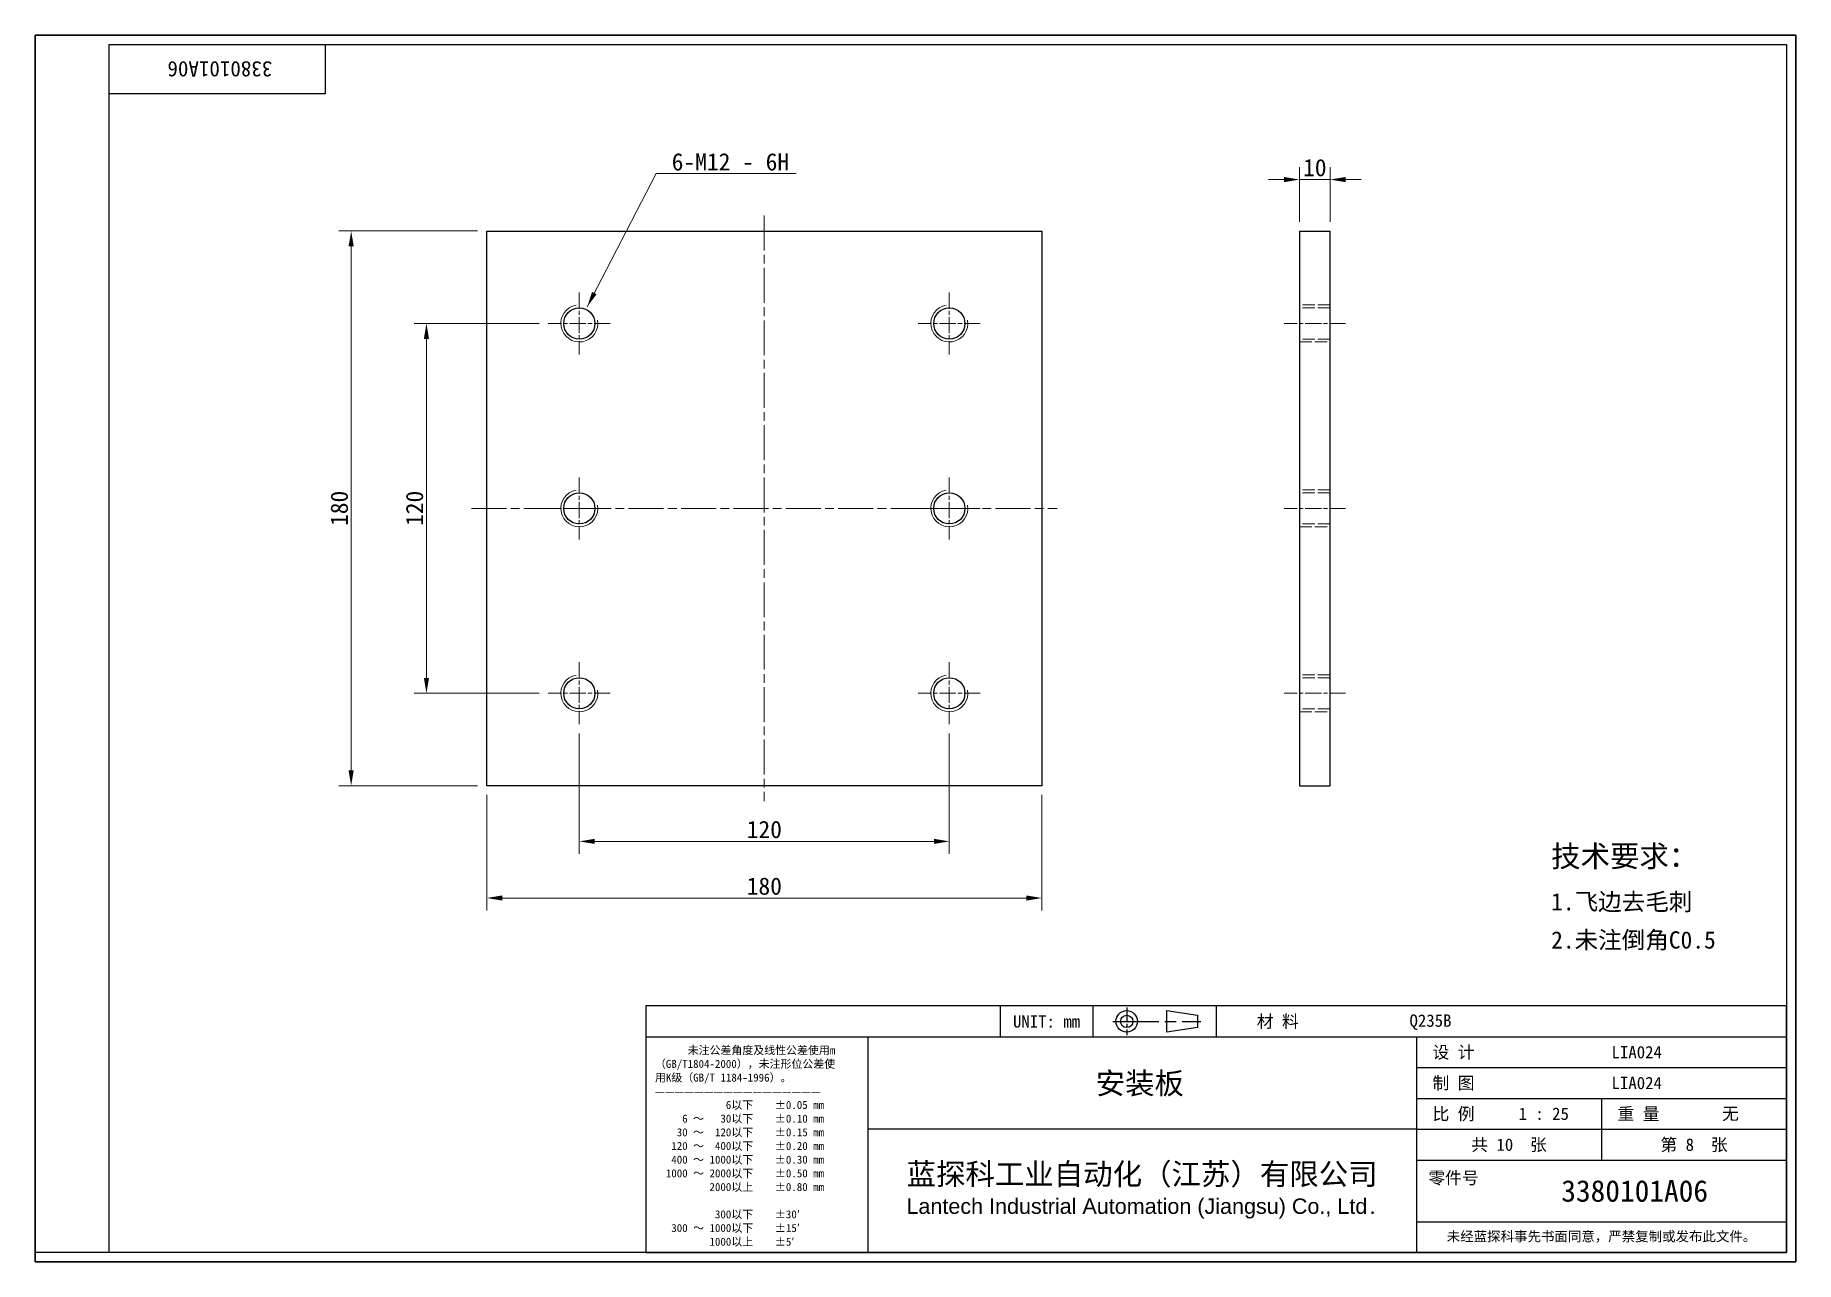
# Model space of a CAD drawing. Header units: millimetres. Extents: x 12 to 583, y 11 to 409.
import ezdxf
from ezdxf.enums import TextEntityAlignment as Align

# ---------------------------------------------------------------- set-up
doc = ezdxf.new("R2010")
doc.units = ezdxf.units.MM
doc.header["$LTSCALE"] = 2
doc.linetypes.add('CHAIN', pattern=[0.3543, 0.2362, -0.0295, 0.0591, -0.0295])
doc.linetypes.add('DASHED', pattern=[0.2067, 0.1654, -0.0413])
for name, color, linetype, lineweight in [('1', 7, 'Continuous', 18), ('可见 (ISO)', 7, 'Continuous', 25), ('可见窄的 (ISO)', 7, 'Continuous', 18), ('图框 (ISO)', 7, 'Continuous', 35), ('标题 (ISO)', 7, 'Continuous', 25)]:
    doc.layers.add(name, color=color, linetype=linetype, lineweight=lineweight)
for name, color, linetype, lineweight, true_color in [('中心标记 (ISO)', 1, 'CHAIN', 18, 0xff0000), ('中心线 (ISO)', 1, 'CHAIN', 18, 0xff0000), ('尺寸 (ISO)', 7, 'Continuous', 18, 0x008000), ('符号 (ISO)', 7, 'Continuous', 18, 0x008000), ('隐藏 (ISO)', 5, 'DASHED', 18, 0x0000ff)]:
    doc.layers.add(name, color=color, linetype=linetype, lineweight=lineweight, true_color=true_color)
doc.styles.add('文本样式164', font='SimSun.ttf')
doc.styles.add('文本样式165', font='SimSun.ttf')
doc.styles.add('文本样式74', font='SimSun.ttf')
doc.styles.add('最新国标', font='simfang.ttf')
doc.styles.add('注释文本 (ISO)', font='simfang.ttf')
doc.dimstyles.new('默认 (GB)', dxfattribs={"dimscale": 2, "dimtxt": 2.8, "dimasz": 2.5, "dimexe": 2, "dimexo": 1.5, "dimgap": 0.5, "dimtad": 1, "dimtoh": 1, "dimdsep": 46, "dimtxsty": '最新国标', "dimcen": 0.09, "dimdle": 10, "dimclrd": 256, "dimclre": 256, "dimclrt": 256, "dimaunit": 1, "dimadec": 3, "dimazin": 2, "dimtfac": 0.535714, "dimtdec": 3, "dimtmove": 0, "dimatfit": 3, "dimfxl": 0, "dimtolj": 1, "dimlwd": -1, "dimlwe": -1, "dimarcsym": 0})
doc.dimstyles.new('默认 (GB)$7', dxfattribs={"dimscale": 2, "dimtxt": 2.8, "dimasz": 2.5, "dimexe": 2, "dimexo": 1.5, "dimgap": 0.5, "dimtad": 1, "dimtoh": 1, "dimdsep": 46, "dimtxsty": '最新国标', "dimcen": 0.09, "dimdle": 10, "dimclrd": 256, "dimclre": 256, "dimclrt": 256, "dimaunit": 1, "dimadec": 3, "dimazin": 2, "dimtfac": 0.535714, "dimtdec": 3, "dimtmove": 0, "dimatfit": 3, "dimfxl": 0, "dimtolj": 1, "dimlwd": -1, "dimlwe": -1, "dimarcsym": 0})

# ---------------------------------------------------------------- blocks, each defined once
blk = doc.blocks.new('图框 最新国标')
at = {"layer": '图框 (ISO)'}
for p, q in [((6, 7), (6, 204.5)), ((6, 204.5), (291.5, 204.5)), ((291.5, 204.5), (291.5, 5.5)), ((6, 7), (6, 5.5)), ((6, 7), (6, 5.5)), ((291.5, 5.5), (6, 5.5))]:
    blk.add_line(p, q, dxfattribs=at)
at = {"layer": '图框 (ISO)', "color": 7, "linetype": 'Continuous', "lineweight": 25}
for p, q in [((18, 203), (290, 203)), ((18, 7), (18, 203)), ((18, 203), (290, 203)), ((53, 203), (53, 195)), ((290, 203), (290, 7)), ((290, 203), (290, 7)), ((53, 195), (18, 195)), ((290, 7), (6, 7)), ((290, 7), (18, 7))]:
    blk.add_line(p, q, dxfattribs=at)
at = {"layer": '图框 (ISO)', "style": '文本样式74'}
blk.add_attdef('零件代号_001', (44.45, 200.25), '', height=2.5, rotation=180, dxfattribs=at)
blk = doc.blocks.new('标题栏 最新国标')
at = {"layer": '标题 (ISO)'}
for p, q in [((381.98, -183.84), (196.98, -183.84)), ((196.98, -183.84), (196.98, -223.84)), ((254.48, -183.84), (254.48, -188.84)), ((269.48, -183.84), (269.48, -188.84)), ((281.48, -188.09), (281.48, -184.59)), ((281.48, -184.59), (286.48, -185.34)), ((286.48, -185.34), (286.48, -187.34)), ((289.48, -183.84), (289.48, -188.84)), ((381.98, -223.84), (381.98, -183.84)), ((383.48, -183.84), (383.48, -225.34)), ((286.48, -187.34), (281.48, -188.09)), ((196.98, -188.84), (381.98, -188.84)), ((232.98, -188.84), (232.98, -223.84)), ((321.98, -188.84), (321.98, -223.84)), ((321.98, -193.84), (381.98, -193.84)), ((321.98, -198.84), (381.98, -198.84)), ((351.98, -198.84), (351.98, -208.84)), ((321.98, -203.84), (232.98, -203.84)), ((321.98, -203.84), (381.98, -203.84)), ((321.98, -208.84), (381.98, -208.84)), ((321.98, -218.84), (381.98, -218.84)), ((196.98, -223.84), (381.98, -223.84)), ((383.48, -225.34), (196.98, -225.34))]:
    blk.add_line(p, q, dxfattribs=at)
at = {"layer": '标题 (ISO)', "linetype": 'CHAIN', "ltscale": 5.000333}
blk.add_line((274.98, -184.09), (274.98, -188.59), dxfattribs=at)
at = {"layer": '标题 (ISO)', "linetype": 'CHAIN', "ltscale": 15.834605}
blk.add_line((272.73, -186.34), (286.98, -186.34), dxfattribs=at)
at = {"layer": '标题 (ISO)'}
for radius in [1.75, 1]:
    blk.add_circle((274.98, -186.34), radius, dxfattribs=at)
at = {"layer": '1', "style": '文本样式164'}
for s, p in [('UNIT: mm', (261.98, -186.34)), ('材 料', (299.48, -186.34)), ('设 计', (327.98, -191.34)), ('制 图', (327.98, -196.34)), ('比 例', (327.98, -201.34)), ('重 量', (357.98, -201.34)), ('共 10  张', (336.98, -206.34)), ('第 8  张', (366.98, -206.34))]:
    blk.add_text(s, height=2, dxfattribs=at).set_placement(p, align=Align.MIDDLE_CENTER)
at = {"layer": '标题 (ISO)', "style": '注释文本 (ISO)'}
for s, insert, char_height, attachment_point, line_spacing_factor in [('\\fSimSun|b0|i0;{\\H1.3000;      未注公差角度及线性公差使用m\\P}\\fSimSun|b0|i0;{\\H1.3000;（GB/T1804-2000），未注形位公差使\\P}\\fSimSun|b0|i0;{\\H1.3000;用K级（GB/T 1184-1996）。\\P}\\fSimSun|b0|i0;{\\H1.3000;—————————————————\\P}\\fSimSun|b0|i0;{\\H1.3000;             6以下    ±0.05 mm\\P}\\fSimSun|b0|i0;{\\H1.3000;     6 ～   30以下    ±0.10 mm\\P}\\fSimSun|b0|i0;{\\H1.3000;    30 ～  120以下    ±0.15 mm\\P}\\fSimSun|b0|i0;{\\H1.3000;   120 ～  400以下    ±0.20 mm\\P}\\fSimSun|b0|i0;{\\H1.3000;   400 ～ 1000以下    ±0.30 mm\\P}\\fSimSun|b0|i0;{\\H1.3000;  1000 ～ 2000以下    ±0.50 mm\\P}\\fSimSun|b0|i0;{\\H1.3000;          2000以上    ±0.80 mm\\P}\\fSimSun|b0|i0;{\\H1.3000;\\P}\\fSimSun|b0|i0;{\\H1.3000;           300以下    ±30′\\P}\\fSimSun|b0|i0;{\\H1.3000;   300 ～ 1000以下    ±15′\\P}\\fSimSun|b0|i0;{\\H1.3000;          1000以上    ±5′}', (198.48, -206.63), 1.3, 4, 1.023913), ('{\\fMicrosoft YaHei|b0|i0|c134|p34;\\H1.75x;蓝探科工业自动化（江苏）有限公司\\P\\fArial|b0|i0|c0|p34;\\H0.71429x;Lantech Industrial Automation (Jiangsu) Co., Ltd\\fFangSong|b0|i0|c134|p49;.\\H1.15195x; }', (277.48, -213.84), 2, 5, 0.978695)]:
    blk.add_mtext(s, dxfattribs=dict(at, insert=insert, char_height=char_height, attachment_point=attachment_point, line_spacing_factor=line_spacing_factor))
at = {"layer": '标题 (ISO)', "attachment_point": 5, "style": '注释文本 (ISO)'}
for s, insert, char_height in [('\\fFangSong|b0|i0;零件号', (327.98, -211.84), 2), ('\\fSimSun|b0|i0;{\\H1.6000;未经蓝探科事先书面同意，严禁复制或发布此文件。}', (351.98, -221.34), 1.6)]:
    blk.add_mtext(s, dxfattribs=dict(at, insert=insert, char_height=char_height))
at = {"layer": '标题 (ISO)'}
for tag, p, height, style in [('材料_001', (320.84, -187.21), 2, '注释文本 (ISO)'), ('设计人_001', (353.61, -192.33), 2, '注释文本 (ISO)'), ('库存编号_001', (269.94, -198.13), 3.5, '文本样式165'), ('设计人_001', (353.61, -197.33), 2, '注释文本 (ISO)'), ('视图比例_001', (338.53, -202.33), 2, '注释文本 (ISO)'), ('质量\\P3;_001', (371.53, -202.3), 2, '注释文本 (ISO)'), ('零件代号_001', (345.45, -215.59), 3.5, '文本样式165')]:
    blk.add_attdef(tag, p, '', height=height, dxfattribs=dict(at, style=style))
blk = doc.blocks.new('*D5')
at = {"layer": 'Defpoints', "color": 0, "transparency": 16777216}
for p in [(178.42, 315.47), (138.89, 195.47), (178.42, 195.47)]:
    blk.add_point(p, dxfattribs=at)
at = {"layer": '尺寸 (ISO)', "color": 116, "true_color": 0x00803f, "transparency": 16777216}
for p, q in [((175.42, 315.47), (134.89, 315.47)), ((138.89, 310.47), (138.89, 200.47)), ((175.42, 195.47), (134.89, 195.47))]:
    blk.add_line(p, q, dxfattribs=at)
for points in [[(138.05, 310.47), (139.72, 310.47), (138.89, 315.47)], [(138.05, 200.47), (139.72, 200.47), (138.89, 195.47)]]:
    blk.add_solid(points, dxfattribs=at)
at = {"layer": '尺寸 (ISO)', "transparency": 16777216, "insert": (135.06, 255.47), "char_height": 5.6, "attachment_point": 5, "rotation": 90, "style": '最新国标'}
blk.add_mtext('\\A1;120', dxfattribs=at)
blk = doc.blocks.new('*D6')
at = {"layer": 'Defpoints', "color": 0, "transparency": 16777216}
for p in [(114.47, 345.47), (158.47, 345.47), (158.47, 165.47)]:
    blk.add_point(p, dxfattribs=at)
at = {"layer": '尺寸 (ISO)', "color": 116, "true_color": 0x00803f, "transparency": 16777216}
for p, q in [((155.47, 345.47), (110.47, 345.47)), ((114.47, 170.47), (114.47, 340.47)), ((155.47, 165.47), (110.47, 165.47))]:
    blk.add_line(p, q, dxfattribs=at)
for points in [[(113.63, 340.47), (115.3, 340.47), (114.47, 345.47)], [(113.63, 170.47), (115.3, 170.47), (114.47, 165.47)]]:
    blk.add_solid(points, dxfattribs=at)
at = {"layer": '尺寸 (ISO)', "transparency": 16777216, "insert": (110.64, 255.47), "char_height": 5.6, "attachment_point": 5, "rotation": 90, "style": '最新国标'}
blk.add_mtext('\\A1;180', dxfattribs=at)
blk = doc.blocks.new('*D7')
at = {"layer": 'Defpoints', "color": 0, "transparency": 16777216}
for p in [(188.47, 185.41), (308.47, 185.41), (308.47, 147.42)]:
    blk.add_point(p, dxfattribs=at)
at = {"layer": '尺寸 (ISO)', "color": 116, "true_color": 0x00803f, "transparency": 16777216}
for p, q in [((188.47, 182.41), (188.47, 143.42)), ((308.47, 182.41), (308.47, 143.42)), ((193.47, 147.42), (303.47, 147.42))]:
    blk.add_line(p, q, dxfattribs=at)
for points in [[(193.47, 148.25), (193.47, 146.59), (188.47, 147.42)], [(303.47, 148.25), (303.47, 146.59), (308.47, 147.42)]]:
    blk.add_solid(points, dxfattribs=at)
at = {"layer": '尺寸 (ISO)', "transparency": 16777216, "insert": (248.47, 151.25), "char_height": 5.6, "attachment_point": 5, "style": '最新国标'}
blk.add_mtext('\\A1;120', dxfattribs=at)
blk = doc.blocks.new('*D8')
at = {"layer": 'Defpoints', "color": 0, "transparency": 16777216}
for p in [(158.47, 165.47), (338.47, 165.47), (158.47, 129.03)]:
    blk.add_point(p, dxfattribs=at)
at = {"layer": '尺寸 (ISO)', "color": 116, "true_color": 0x00803f, "transparency": 16777216}
for p, q in [((158.47, 162.47), (158.47, 125.03)), ((338.47, 162.47), (338.47, 125.03)), ((333.47, 129.03), (163.47, 129.03))]:
    blk.add_line(p, q, dxfattribs=at)
for points in [[(163.47, 129.86), (163.47, 128.2), (158.47, 129.03)], [(333.47, 129.86), (333.47, 128.2), (338.47, 129.03)]]:
    blk.add_solid(points, dxfattribs=at)
at = {"layer": '尺寸 (ISO)', "transparency": 16777216, "insert": (248.47, 132.86), "char_height": 5.6, "attachment_point": 5, "style": '最新国标'}
blk.add_mtext('\\A1;180', dxfattribs=at)
blk = doc.blocks.new('*D9')
at = {"layer": 'Defpoints', "color": 0, "transparency": 16777216}
for p in [(432.01, 362.15), (422.01, 345.47), (432.01, 345.47)]:
    blk.add_point(p, dxfattribs=at)
at = {"layer": '尺寸 (ISO)', "color": 116, "true_color": 0x00803f, "transparency": 16777216}
for p, q in [((422.01, 348.47), (422.01, 366.15)), ((432.01, 348.47), (432.01, 366.15)), ((417.01, 362.15), (412.01, 362.15)), ((422.01, 362.15), (432.01, 362.15)), ((437.01, 362.15), (442.01, 362.15))]:
    blk.add_line(p, q, dxfattribs=at)
for points in [[(417.01, 362.99), (417.01, 361.32), (422.01, 362.15)], [(437.01, 362.99), (437.01, 361.32), (432.01, 362.15)]]:
    blk.add_solid(points, dxfattribs=at)
at = {"layer": '尺寸 (ISO)', "transparency": 16777216, "insert": (427.01, 365.99), "char_height": 5.6, "attachment_point": 5, "style": '最新国标'}
blk.add_mtext('\\A1;10', dxfattribs=at)

msp = doc.modelspace()

# ---------------------------------------------------------------- linework, layer by layer
at = {"layer": '中心标记 (ISO)', "ltscale": 11.170868}
for p, q in [((188.468, 325.52), (188.468, 305.414)), ((308.468, 325.52), (308.468, 305.414)), ((198.521, 315.467), (178.415, 315.467)), ((318.521, 315.467), (298.415, 315.467)), ((188.468, 265.52), (188.468, 245.414)), ((308.468, 265.52), (308.468, 245.414)), ((198.521, 255.467), (178.415, 255.467)), ((318.521, 255.467), (298.415, 255.467)), ((188.468, 205.52), (188.468, 185.414)), ((308.468, 205.52), (308.468, 185.414)), ((198.521, 195.467), (178.415, 195.467)), ((318.521, 195.467), (298.415, 195.467))]:
    msp.add_line(p, q, dxfattribs=at)
at = {"layer": '中心线 (ISO)', "ltscale": 23.990969}
for p, q in [((248.468, 350.467), (248.468, 160.467)), ((153.468, 255.467), (343.468, 255.467))]:
    msp.add_line(p, q, dxfattribs=at)
at = {"layer": '中心线 (ISO)', "ltscale": 11.111974}
for p, q in [((437.014, 315.467), (417.014, 315.467)), ((437.014, 255.467), (417.014, 255.467)), ((437.014, 195.467), (417.014, 195.467))]:
    msp.add_line(p, q, dxfattribs=at)
at = {"layer": '可见 (ISO)'}
for p, q in [((158.468, 165.467), (158.468, 345.467)), ((158.468, 345.467), (338.468, 345.467)), ((338.468, 345.467), (338.468, 165.467)), ((422.014, 345.467), (432.014, 345.467)), ((422.014, 345.467), (422.014, 165.467)), ((432.014, 165.467), (432.014, 345.467)), ((338.468, 165.467), (158.468, 165.467)), ((422.014, 165.467), (432.014, 165.467))]:
    msp.add_line(p, q, dxfattribs=at)
for centre in [(188.468, 315.467), (308.468, 315.467), (188.468, 255.467), (308.468, 255.467), (188.468, 195.467), (308.468, 195.467)]:
    msp.add_circle(centre, 5.053, dxfattribs=at)
at = {"layer": '可见窄的 (ISO)'}
for centre in [(188.468, 315.467), (308.468, 315.467), (188.468, 255.467), (308.468, 255.467), (188.468, 195.467), (308.468, 195.467)]:
    msp.add_arc(centre, 6, 100, 10, dxfattribs=at)
at = {"layer": '隐藏 (ISO)', "ltscale": 12.094824}
for p, q in [((432.014, 321.467), (422.014, 321.467)), ((432.014, 320.52), (422.014, 320.52)), ((432.014, 310.414), (422.014, 310.414)), ((422.014, 309.467), (432.014, 309.467)), ((432.014, 261.467), (422.014, 261.467)), ((432.014, 260.52), (422.014, 260.52)), ((432.014, 250.414), (422.014, 250.414)), ((422.014, 249.467), (432.014, 249.467)), ((432.014, 201.467), (422.014, 201.467)), ((432.014, 200.52), (422.014, 200.52)), ((432.014, 190.414), (422.014, 190.414)), ((422.014, 189.467), (432.014, 189.467))]:
    msp.add_line(p, q, dxfattribs=at)

# ---------------------------------------------------------------- block references
at = {"xscale": 2, "yscale": 2, "zscale": 2}
msp.add_blockref('图框 最新国标', (0, 0), dxfattribs=at).add_auto_attribs({'零件代号_001': '3380101A06'})
ref = msp.add_blockref('标题栏 最新国标', (-183.965, 461.689), dxfattribs=dict(xscale=2, yscale=2, zscale=2))
ref.add_attrib('零件代号_001', '3380101A06', (506.933, 30.5), dxfattribs={"layer": '标题 (ISO)', "height": 7, "style": '文本样式165'})
ref.add_attrib('库存编号_001', '安装板', (355.925, 65.422), dxfattribs={"layer": '标题 (ISO)', "height": 7, "style": '文本样式165'})
ref.add_attrib('质量\\P3;_001', '无', (559.086, 57.08), dxfattribs={"layer": '标题 (ISO)', "height": 4, "style": '注释文本 (ISO)'})
ref.add_attrib('视图比例_001', '1 : 25', (493.097, 57.034), dxfattribs={"layer": '标题 (ISO)', "height": 4, "style": '注释文本 (ISO)'})
ref.add_attrib('设计人_001', 'LIA024', (523.257, 77.023), dxfattribs={"layer": '标题 (ISO)', "height": 4, "style": '注释文本 (ISO)'})
ref.add_attrib('设计人_001', 'LIA024', (523.257, 67.023), dxfattribs={"layer": '标题 (ISO)', "height": 4, "style": '注释文本 (ISO)'})
ref.add_attrib('材料_001', 'Q235B', (457.72, 87.263), dxfattribs={"layer": '标题 (ISO)', "height": 4, "style": '注释文本 (ISO)'})

# ---------------------------------------------------------------- texts
at = {"layer": '符号 (ISO)'}
for s, insert, char_height, width, attachment_point, line_spacing_factor, style in [('6-M12 - 6H', (218.431, 365.024), 5.6, 42.33731, 7, 0.49, '最新国标'), ('{\\H1.75x;技术要求：\\H0.8x;\\P1.飞边去毛刺\\P2.未注倒角C0.5}', (503.644, 129.043), 4, 58.68538, 4, 1.32748, '注释文本 (ISO)')]:
    msp.add_mtext(s, dxfattribs=dict(at, insert=insert, char_height=char_height, width=width, attachment_point=attachment_point, line_spacing_factor=line_spacing_factor, style=style))

# ---------------------------------------------------------------- dimensions: what is measured, and where the dimension line sits
at = {"layer": '尺寸 (ISO)', "color": 116, "true_color": 0x00803f}
for base, p1, p2, angle, override, picture, middle in [((432.014, 362.154), (422.014, 345.467), (432.014, 345.467), 180, {"dimgap": 0.5, "dimtoh": 0, "dimdec": 2, "dimtol": 0, "dimlim": 0, "dimtp": 0, "dimtm": 0, "dimtdec": 3, "dimtofl": 1, "dimatfit": 1}, '*D9', (427.014, 362.154)), ((114.468, 345.467), (158.468, 165.467), (158.468, 345.467), 90, {"dimgap": 0.5, "dimtoh": 0, "dimdec": 2, "dimtol": 0, "dimlim": 0, "dimtp": 0, "dimtm": 0, "dimtdec": 3, "dimtofl": 0, "dimatfit": 1}, '*D6', (114.468, 255.467)), ((138.888, 195.467), (178.415, 315.467), (178.415, 195.467), 90, {"dimgap": 0.5, "dimtoh": 0, "dimdec": 2, "dimtol": 0, "dimlim": 0, "dimtp": 0, "dimtm": 0, "dimtdec": 3, "dimtofl": 0, "dimatfit": 1}, '*D5', (138.888, 255.467)), ((308.468, 147.419), (188.468, 185.414), (308.468, 185.414), 180, {"dimgap": 0.5, "dimtoh": 0, "dimdec": 2, "dimtol": 0, "dimlim": 0, "dimtp": 0, "dimtm": 0, "dimtdec": 3, "dimtofl": 0, "dimatfit": 1}, '*D7', (248.468, 147.419)), ((158.468, 129.028), (338.468, 165.467), (158.468, 165.467), 180, {"dimgap": 0.5, "dimtoh": 0, "dimdec": 2, "dimtol": 0, "dimlim": 0, "dimtp": 0, "dimtm": 0, "dimtdec": 3, "dimtofl": 0, "dimatfit": 1}, '*D8', (248.468, 129.028))]:
    dim = msp.add_linear_dim(base=base, p1=p1, p2=p2, angle=angle, dimstyle='默认 (GB)', override=override, dxfattribs=at)
    dim.commit()
    dim.dimension.update_dxf_attribs({"geometry": picture, "text_midpoint": middle, "dimtype": 160})

# ---------------------------------------------------------------- leaders
at = {"layer": '符号 (ISO)', "annotation_type": 0, "has_hookline": 1, "hookline_direction": 0, "text_width": 40.416}
msp.add_leader([(191.033, 320.891), (213.431, 364.09), (218.431, 364.09)], dimstyle='默认 (GB)$7', override={"dimgap": 0, "dimtad": 1}, dxfattribs=at)

doc.saveas('drawing.dxf')
